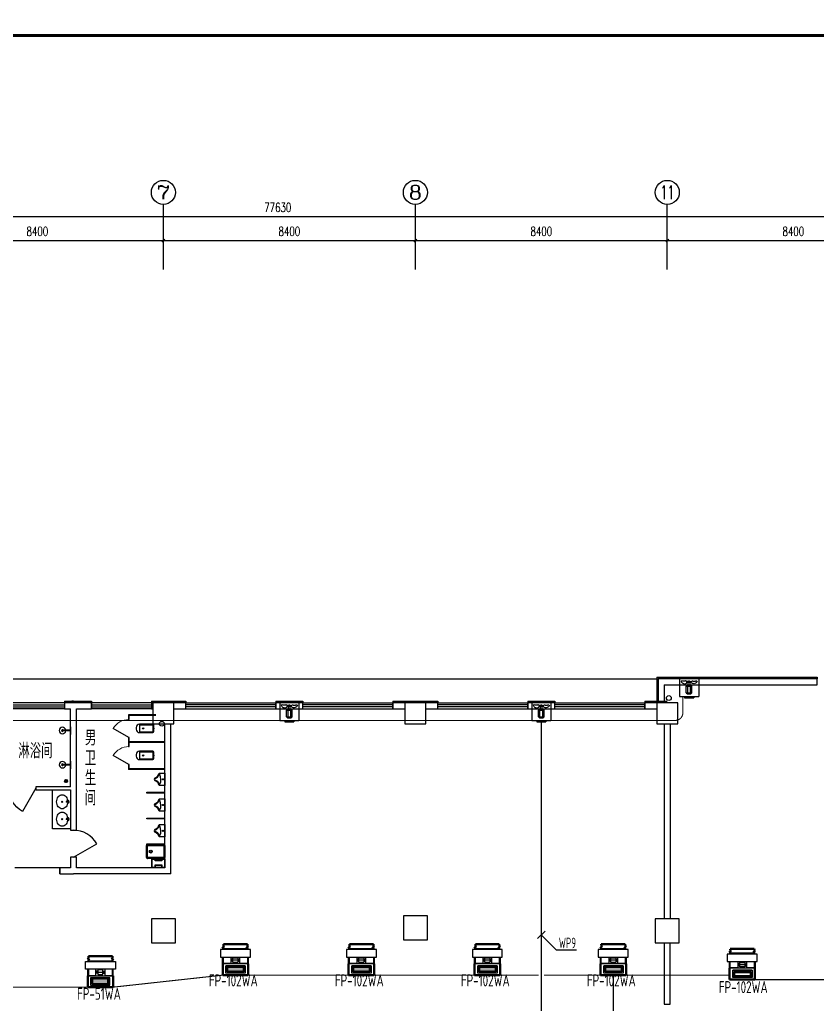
# Model space of a CAD drawing. Extents: x 2166032 to 5302137, y 581493 to 2416206.
# Drawn here: x 2359303 to 2385892, y 1119035 to 1151845 of the extents above; entities that cross this region are included whole.
import ezdxf
from ezdxf.enums import TextEntityAlignment as Align

# ---------------------------------------------------------------- set-up
doc = ezdxf.new("R2010")
doc.units = 0
doc.header["$LTSCALE"] = 1000
doc.header["$MEASUREMENT"] = 0
doc.linetypes.add('DASH', pattern=[0.35, 0.25, -0.1])
for name, color, linetype in [('ACS_FFG_FK', 7, 'Continuous'), ('AXIS', 3, 'Continuous'), ('AXIS_TEXT', 7, 'Continuous'), ('COLUMN', 2, 'Continuous'), ('DIM-照明', 3, 'Continuous'), ('LATRINE', 8, 'Continuous'), ('LVTRY', 8, 'Continuous'), ('PUB_TEXT', 7, 'Continuous'), ('PUB_TITLE', 137, 'Continuous'), ('STAIR', 8, 'Continuous'), ('SURFACE', 8, 'Continuous'), ('WALL', 8, 'Continuous'), ('WINDOW', 8, 'Continuous'), ('WIRE-照明', 1, 'Continuous'), ('厨卫', 8, 'Continuous'), ('地漏', 5, 'Continuous'), ('屋面', 151, 'Continuous'), ('消防', 7, 'Continuous'), ('风机盘管', 7, 'Continuous')]:
    doc.layers.add(name, color=color, linetype=linetype)
doc.layers.add('ACS_KT_SB', color=130, linetype='Continuous', lineweight=13)
doc.layers.add('ACS_SFG_F2', color=6, linetype='Continuous', lineweight=50)
doc.styles.add('_HZTXT', font='！tssdeng.shx', dxfattribs={"width": 0.8, "bigfont": '！tssdchn.shx'})
doc.styles.add('_TCH_AXIS', font='complex_.ttf')
doc.styles.add('_TEL_DIM', font='@tssdeng.shx', dxfattribs={"width": 0.8, "height": 3.5, "bigfont": '!tssdchn.shx'})
doc.styles.add('COMPLEX', font='complex_.ttf')
doc.styles.add('DIM_FONT', font='simplex_.ttf', dxfattribs={"width": 0.7})
doc.styles.add('HZ', font='！tssdeng.shx', dxfattribs={"bigfont": '！tssdchn.shx'})
doc.styles.add('TSSD_Dimension', font='Tssdeng.shx', dxfattribs={"width": 0.7, "bigfont": 'tssdchn.shx'})
doc.styles.add('zz-0', font='arial.ttf')
doc.dimstyles.new('DIMN', dxfattribs={"dimtxt": 300, "dimasz": 100, "dimexe": 250, "dimexo": 300, "dimgap": 150, "dimtad": 1, "dimdec": 0, "dimzin": 0, "dimdsep": 46, "dimtxsty": 'DIM_FONT', "dimblk": 'ARCHTICK', "dimcen": 0.09, "dimclrt": 7, "dimazin": 2, "dimtfac": 1, "dimtdec": 0, "dimtix": 1, "dimtmove": 2, "dimatfit": 3, "dimldrblk": 'ARCHTICK', "dimfxl": 1, "dimtolj": 1, "dimtzin": 0, "dimarcsym": 0})

# ---------------------------------------------------------------- blocks, each defined once
blk = doc.blocks.new('_LV8')
for p, q in [((-205, 0), (205, 0)), ((-205, -191), (-205, 0)), ((205, 0), (205, -191))]:
    blk.add_line(p, q)
blk.add_circle((0, -60), 20)
for centre, radius, start, end in [((-243, -391), 203, 19.2639, 79.2894), ((-152, -175), 10, 114.1084, 248.1394), ((5, -526), 395, 66.6675, 114.1084), ((-243, -401), 233, 19.2639, 68.1394), ((0, -306), 54, 199.2639, 269.7777), ((0, -316), 24, 199.2639, 269.4998), ((0, -306), 54, 270.2223, 340.7361), ((0, -316), 24, 270.5002, 340.7361), ((243, -401), 233, 110.4941, 160.7361), ((243, -391), 203, 100.7106, 160.7361), ((158, -173), 10, 290.4941, 66.6675)]:
    blk.add_arc(centre, radius, start, end)
blk = doc.blocks.new('A$C339C1991')
at = {"layer": 'LVTRY'}
blk.add_line((114, 371), (134, 371), dxfattribs=at)
for points in [[(0, 371), (256, 371)], [(114, 371), (114, 107)], [(134, 371), (134, 107)]]:
    blk.add_lwpolyline(points, dxfattribs=at)
for centre, radius, start, end in [((124, 108), 108, 95.306, 84.694), ((124, 108), 28.3, 110.6725, 69.3275), ((124, 110), 10.5, 197.2381, 342.7619)]:
    blk.add_arc(centre, radius, start, end, dxfattribs=at)
blk = doc.blocks.new('$lvtry$00000200')
for p, q in [((-140, -40, 0), (-140, -480, 0)), ((-110, -40, 0), (-110, -470, 0)), ((100, 0, 0), (-100, 0, 0)), ((100, -30, 0), (-100, -30, 0)), ((110, -470, 0), (110, -40, 0)), ((140, -480, 0), (140, -40, 0)), ((140, -470, 0), (-140, -470, 0)), ((-30, -590, 0), (30, -590, 0))]:
    blk.add_line(p, q)
blk.add_circle((0, -359, 0), 20)
for centre, radius, start, end in [((-100, -40, 0), 40, 90, 180), ((-100, -40, 0), 10, 90, 180), ((100, -40, 0), 40, 0, 90), ((100, -40, 0), 10, 0, 90), ((-30, -480, 0), 110, 180, 270), ((30, -480, 0), 110, 270, 0)]:
    blk.add_arc(centre, radius, start, end)
blk.add_point((0, 0))
blk = doc.blocks.new('$lvtry$00000194')
for p, q in [((-17, -27, 0), (-17, -17, 0)), ((17, -27, 0), (17, -17, 0))]:
    blk.add_line(p, q)
at = {"elevation": 0}
blk.add_lwpolyline([(14, -39, -0.067374), (92, -53, -0.088152), (166, -93, -0.105269), (218, -155, -0.121685), (235, -224, -0.121685), (218, -292, -0.105269), (166, -355, -0.088152), (92, -394, -0.078966), (0, -409, -0.078966), (-92, -394, -0.088152), (-166, -355, -0.105269), (-218, -292, -0.121685), (-235, -224, -0.121685), (-218, -155, -0.105269), (-166, -93, -0.088152), (-92, -53, -0.059935), (-23, -40, -0.059935)], format="xyb", dxfattribs=at)
for centre, radius in [((0, -221, 0), 20), ((0, -27, 0), 16.7), ((0, -221, 0), 15)]:
    blk.add_circle(centre, radius)
for centre, radius, start, end in [((-40, -17, 0), 10.1, 106.6096, 258.1648), ((-64, 250, 0), 259, 274.7069, 282.3732), ((-75, -197, 0), 173, 71.36, 79.1873), ((-29, -63, 0), 6.77, 155.344, 308.3224), ((-171, 35, 0), 166, 324.8411, 338.1337), ((-171, 35, 0), 170, 324.8411, 331.3523), ((-29, -63, 0), 3.37, 155.344, 308.3224), ((100, -178, 0), 170, 132.3141, 138.8253), ((100, -178, 0), 166, 125.5327, 138.8253), ((-12, -42, 0), 10.6, 201.8924, 261.774), ((0, -17, 0), 16.7, 0, 180), ((-381, -99, 0), 372, 2.3982, 6.7627), ((0, -80, 0), 9.9, 201.7837, 338.2163), ((64, 250, 0), 259, 257.6268, 265.2931), ((381, -99, 0), 372, 170.1008, 177.6018), ((75, -197, 0), 173, 100.8127, 110.4191), ((40, -17, 0), 10.1, 281.8352, 73.3904)]:
    blk.add_arc(centre, radius, start, end)
blk.add_point((0, -17, 0))
blk = doc.blocks.new('$TCHSYS$APDOOR2D')
blk.add_line((0.5, 0), (0, 0.866))
at = {"lineweight": 13}
blk.add_arc((0.5, 0), 1, 120, 180, dxfattribs=at)
blk = doc.blocks.new('A$C6BB928D5')
at = {"layer": '地漏'}
h = blk.add_hatch(dxfattribs=at)
h.set_pattern_fill('ANSI31', color=5, scale=10, style=0)
h.set_pattern_definition([(45, (-2253094.437, -153718.293), (-11.22532015, 11.22532015), [])])
h.paths.add_polyline_path([(0, 50, 1), (100, 50, 1)])
at = {"layer": '地漏', "color": 5}
blk.add_circle((50, 50), 50, dxfattribs=at)
blk = doc.blocks.new('$plan$00001091')
for p, q in [((-275, -410), (-275, -50)), ((-255, -30), (255, -30)), ((275, -50), (275, -410)), ((255, -430), (-255, -430))]:
    blk.add_line(p, q)
for points in [[(-275, 0, 0.414214), (-305, -30, 0.414214)], [(305, -30, 0.414214), (275, 0, 0.414214)], [(-305, -430, 0.414214), (-275, -460, 0.414214)], [(275, -460, 0.414214), (305, -430, 0.414214)]]:
    blk.add_lwpolyline(points, format="xyb")
for points in [[(-275, 0), (275, 0)], [(-305, -430), (-305, -30)], [(305, -30), (305, -430)], [(275, -460), (-275, -460)]]:
    blk.add_lwpolyline(points)
for radius in [50, 32.5]:
    blk.add_circle((165, -230), radius)
for centre, start, end in [((-255, -50), 90, 180), ((255, -50), 0, 90), ((-255, -410), 180, 270), ((255, -410), 270, 360)]:
    blk.add_arc(centre, 20, start, end)
at = {"style": 'zz-0'}
for tag in ['YSIZE', 'XSIZE']:
    blk.add_attdef(tag, (0, 0), '', height=0.5, dxfattribs=at)
blk = doc.blocks.new('cffd')
at = {"layer": '厨卫'}
for p, q in [((288, -44), (300, -44)), ((288, -256), (300, -256))]:
    blk.add_line(p, q, dxfattribs=at)
for points in [[(0, -365), (0, 65), (300, 65), (300, -365)], [(12, -353), (12, 53), (288, 53), (288, -353)]]:
    blk.add_lwpolyline(points, close=True, dxfattribs=at)
for points in [[(12, -272), (82, -272), (82, -29), (12, -29)], [(12, -262), (72, -262), (72, -39), (12, -39)], [(288, -261), (228, -261), (228, -39), (288, -39)], [(288, -251), (238, -251), (238, -49), (288, -49)]]:
    blk.add_lwpolyline(points, dxfattribs=at)
blk.add_lwpolyline([(290, -150, 0, 50, 0), (323, -150, 100, 100, 0)], format="xyseb", dxfattribs=at)
blk = doc.blocks.new('$SB61_1')
for p, q in [((-344, 91), (-380, 54)), ((-380, 54), (-380, -52)), ((-344, 91), (-134, 91)), ((-344, 91), (-344, -89)), ((-344, 43), (-134, 43)), ((-93, 50), (-134, 91)), ((-134, 91), (-134, -89)), ((-93, 50), (-93, -47)), ((-93, 32), (-10, 32)), ((-10, 66), (-10, -64)), ((-10, 66), (10, 66)), ((10, 16), (10, 66)), ((-344, -89), (-380, -52)), ((-344, -45), (-134, -45)), ((-344, -89), (-134, -89)), ((-93, -47), (-134, -89)), ((-93, -27), (-10, -27)), ((-10, -64), (10, -64)), ((10, -16), (10, -64))]:
    blk.add_line(p, q)
for points in [[(27, 198, 0.411372), (11, 254, 0.494273), (-35, 83, 0.741953), (33, 105, 0.098181), (27, 124, -0.171786), (27, 198)], [(31, -198, -0.313475), (12, -256, -0.472676), (-35, -80, -0.748081), (34, -102, -0.098181), (28, -121, 0.171786), (28, -196)]]:
    blk.add_lwpolyline(points, format="xyb")
blk.add_lwpolyline([(10, 16), (34, 16), (34, -16), (10, -16)], close=True)
for tag, p, height, style, width, flags in [('UNIT', (0, 0), 0.001, 'HZ', 0.7, 1), ('WHAT', (0, 0), 0.001, 'HZ', 0.7, 1), ('SPEC', (0, 0), 0.001, 'HZ', 0.7, 1), ('YSIZE', (34, -16), 0.15, 'DIM_FONT', 0.8, 9), ('XSIZE', (34, -16), 0.15, 'DIM_FONT', 0.8, 9)]:
    blk.add_attdef(tag, p, '', height=height, dxfattribs=dict(style=style, width=width, flags=flags))
blk = doc.blocks.new('A$C54D307B5')
at = {"layer": '消防'}
for p, q in [((165, 345), (475, 345)), ((165, 300), (165, 345)), ((475, 300), (475, 345)), ((0, -300), (0, 300)), ((0, 300), (640, 300)), ((640, -300), (640, 300)), ((0, -340), (0, -300)), ((0, -300), (640, -300)), ((640, -340), (640, -300)), ((0, -340), (640, -340))]:
    blk.add_line(p, q, dxfattribs=at)
at = {"layer": '风机盘管', "xscale": -1.057367996545509, "yscale": 1.057367996545509, "zscale": 1.0573679886336, "rotation": 90}
blk.add_blockref('$SB61_1', (321, -183), dxfattribs=at)
blk = doc.blocks.new('H-DTDFFS-20')
for p, q in [((-0.5, 0.5), (0.5, 0.5)), ((-0.5, -0.5), (-0.5, 0.5)), ((0.5, 0.5), (-0.5, 0.5)), ((-0.44, -0.34), (-0.44, 0.34)), ((-0.44, 0.34), (0.44, 0.34)), ((-0.4, 0.3), (0.4, 0.3)), ((-0.4, -0.3), (-0.4, 0.3)), ((0.4, 0.3), (0.4, -0.3)), ((0.44, 0.34), (0.44, -0.34)), ((0.5, 0.5), (0.5, -0.5)), ((0.5, -0.5), (-0.5, -0.5)), ((0.44, -0.34), (-0.44, -0.34)), ((0.4, -0.3), (-0.4, -0.3))]:
    blk.add_line(p, q)
at = {"const_width": 0.01}
for points in [[(-0.4, 0.162), (0.4, 0.162)], [(-0.4, 0), (0.4, 0)], [(-0.4, -0.162), (0.4, -0.162)]]:
    blk.add_lwpolyline(points, dxfattribs=at)
blk = doc.blocks.new('_ArchTick')
at = {"color": 0, "linetype": 'ByBlock', "const_width": 0.4}
blk.add_lwpolyline([(-0.5, -0.5), (0.5, 0.5)], dxfattribs=at)
blk = doc.blocks.new('*D2289')
at = {"layer": 'AXIS', "color": 0, "lineweight": -2}
for p, q in [((2355692, 1143521), (2355692, 1144736)), ((2364092, 1143521), (2364092, 1144736)), ((2355692, 1144486), (2364092, 1144486))]:
    blk.add_line(p, q, dxfattribs=at)
at = {"layer": 'Defpoints', "color": 0}
for p in [(2364092, 1144486), (2355692, 1143221), (2364092, 1143221)]:
    blk.add_point(p, dxfattribs=at)
at = {"layer": 'AXIS', "color": 0, "lineweight": -2, "xscale": 100, "yscale": 100, "zscale": 100, "rotation": 180}
blk.add_blockref('_ArchTick', (2355692, 1144486), dxfattribs=at)
at = {"layer": 'AXIS', "color": 0, "lineweight": -2, "xscale": 100, "yscale": 100, "zscale": 100}
blk.add_blockref('_ArchTick', (2364092, 1144486), dxfattribs=at)
at = {"layer": 'AXIS', "color": 7, "insert": (2359892, 1144790), "char_height": 300, "attachment_point": 5, "style": 'DIM_FONT'}
blk.add_mtext('\\A1;8400', dxfattribs=at)
blk = doc.blocks.new('*D2290')
at = {"layer": 'AXIS', "color": 0, "lineweight": -2}
for p, q in [((2364092, 1143521), (2364092, 1144736)), ((2372492, 1143521), (2372492, 1144736)), ((2364092, 1144486), (2372492, 1144486))]:
    blk.add_line(p, q, dxfattribs=at)
at = {"layer": 'Defpoints', "color": 0}
for p in [(2372492, 1144486), (2364092, 1143221), (2372492, 1143221)]:
    blk.add_point(p, dxfattribs=at)
at = {"layer": 'AXIS', "color": 0, "lineweight": -2, "xscale": 100, "yscale": 100, "zscale": 100, "rotation": 180}
blk.add_blockref('_ArchTick', (2364092, 1144486), dxfattribs=at)
at = {"layer": 'AXIS', "color": 0, "lineweight": -2, "xscale": 100, "yscale": 100, "zscale": 100}
blk.add_blockref('_ArchTick', (2372492, 1144486), dxfattribs=at)
at = {"layer": 'AXIS', "color": 7, "insert": (2368292, 1144790), "char_height": 300, "attachment_point": 5, "style": 'DIM_FONT'}
blk.add_mtext('\\A1;8400', dxfattribs=at)
blk = doc.blocks.new('*D2291')
at = {"layer": 'AXIS', "color": 0, "lineweight": -2}
for p, q in [((2372492, 1143521), (2372492, 1144736)), ((2380892, 1143521), (2380892, 1144736)), ((2372492, 1144486), (2380892, 1144486))]:
    blk.add_line(p, q, dxfattribs=at)
at = {"layer": 'Defpoints', "color": 0}
for p in [(2380892, 1144486), (2372492, 1143221), (2380892, 1143221)]:
    blk.add_point(p, dxfattribs=at)
at = {"layer": 'AXIS', "color": 0, "lineweight": -2, "xscale": 100, "yscale": 100, "zscale": 100, "rotation": 180}
blk.add_blockref('_ArchTick', (2372492, 1144486), dxfattribs=at)
at = {"layer": 'AXIS', "color": 0, "lineweight": -2, "xscale": 100, "yscale": 100, "zscale": 100}
blk.add_blockref('_ArchTick', (2380892, 1144486), dxfattribs=at)
at = {"layer": 'AXIS', "color": 7, "insert": (2376692, 1144790), "char_height": 300, "attachment_point": 5, "style": 'DIM_FONT'}
blk.add_mtext('\\A1;8400', dxfattribs=at)
blk = doc.blocks.new('*D2292')
at = {"layer": 'AXIS', "color": 0, "lineweight": -2}
for p, q in [((2380892, 1143521), (2380892, 1144736)), ((2389292, 1143521), (2389292, 1144736)), ((2380892, 1144486), (2389292, 1144486))]:
    blk.add_line(p, q, dxfattribs=at)
at = {"layer": 'Defpoints', "color": 0}
for p in [(2389292, 1144486), (2380892, 1143221), (2389292, 1143221)]:
    blk.add_point(p, dxfattribs=at)
at = {"layer": 'AXIS', "color": 0, "lineweight": -2, "xscale": 100, "yscale": 100, "zscale": 100, "rotation": 180}
blk.add_blockref('_ArchTick', (2380892, 1144486), dxfattribs=at)
at = {"layer": 'AXIS', "color": 0, "lineweight": -2, "xscale": 100, "yscale": 100, "zscale": 100}
blk.add_blockref('_ArchTick', (2389292, 1144486), dxfattribs=at)
at = {"layer": 'AXIS', "color": 7, "insert": (2385092, 1144790), "char_height": 300, "attachment_point": 5, "style": 'DIM_FONT'}
blk.add_mtext('\\A1;8400', dxfattribs=at)
blk = doc.blocks.new('*D2297')
at = {"layer": 'AXIS', "color": 0, "lineweight": -2}
for p, q in [((2329092, 1143821), (2329092, 1145536)), ((2406722, 1143821), (2406722, 1145536)), ((2329092, 1145286), (2406722, 1145286))]:
    blk.add_line(p, q, dxfattribs=at)
at = {"layer": 'Defpoints', "color": 0}
for p in [(2406722, 1145286), (2329092, 1143521), (2406722, 1143521)]:
    blk.add_point(p, dxfattribs=at)
at = {"layer": 'AXIS', "color": 0, "lineweight": -2, "xscale": 100, "yscale": 100, "zscale": 100, "rotation": 180}
blk.add_blockref('_ArchTick', (2329092, 1145286), dxfattribs=at)
at = {"layer": 'AXIS', "color": 0, "lineweight": -2, "xscale": 100, "yscale": 100, "zscale": 100}
blk.add_blockref('_ArchTick', (2406722, 1145286), dxfattribs=at)
at = {"layer": 'AXIS', "color": 7, "insert": (2367907, 1145587), "char_height": 300, "attachment_point": 5, "style": 'DIM_FONT'}
blk.add_mtext('\\A1;77630', dxfattribs=at)
blk = doc.blocks.new('$TCHSYS$WIN2D')
for p, q in [((-0.5, 0.5), (0.5, 0.5)), ((-0.5, 0.5), (-0.5, -0.5)), ((0.5, 0.5), (0.5, -0.5)), ((0.5, 0.167), (-0.5, 0.167)), ((0.5, -0.167), (-0.5, -0.167)), ((-0.5, -0.5), (0.5, -0.5))]:
    blk.add_line(p, q)
blk = doc.blocks.new('_AXISO')
blk.add_circle((0, 0), 0.5)
at = {"layer": 'AXIS_TEXT', "style": 'COMPLEX', "width": 1.171875}
blk.add_attdef('A', text='', height=0.56, dxfattribs=at).set_placement((-0.25, -0.28), (0.25, -0.28), align=Align.FIT)
blk = doc.blocks.new('$DorLib2D$00000214')
at = {"color": 0}
blk.add_line((0.5, 0), (0, 0.866), dxfattribs=at)
blk.add_arc((0.5, 0), 1, 120, 180, dxfattribs=at)

msp = doc.modelspace()

# ---------------------------------------------------------------- linework, layer by layer
at = {"color": 0}
for p, q in [((2366991.8, 1120860.1), (2365991.8, 1120860.1)), ((2365991.8, 1120860.1), (2365991.8, 1120610.1)), ((2366921.8, 1120885.1), (2366061.8, 1120885.1)), ((2366091.8, 1120860.1), (2366091.8, 1120885.1)), ((2366891.8, 1120860.1), (2366891.8, 1120885.1)), ((2366991.8, 1120610.1), (2366991.8, 1120860.1)), ((2371191.8, 1120860.1), (2370191.8, 1120860.1)), ((2370191.8, 1120860.1), (2370191.8, 1120610.1)), ((2371121.8, 1120885.1), (2370261.8, 1120885.1)), ((2370291.8, 1120860.1), (2370291.8, 1120885.1)), ((2371091.8, 1120860.1), (2371091.8, 1120885.1)), ((2371191.8, 1120610.1), (2371191.8, 1120860.1)), ((2375391.8, 1120860.1), (2374391.8, 1120860.1)), ((2374391.8, 1120860.1), (2374391.8, 1120610.1)), ((2375321.8, 1120885.1), (2374461.8, 1120885.1)), ((2374491.8, 1120860.1), (2374491.8, 1120885.1)), ((2375291.8, 1120860.1), (2375291.8, 1120885.1)), ((2375391.8, 1120610.1), (2375391.8, 1120860.1)), ((2379591.8, 1120860.1), (2378591.8, 1120860.1)), ((2378591.8, 1120860.1), (2378591.8, 1120610.1)), ((2379521.8, 1120885.1), (2378661.8, 1120885.1)), ((2378691.8, 1120860.1), (2378691.8, 1120885.1)), ((2379491.8, 1120860.1), (2379491.8, 1120885.1)), ((2379591.8, 1120610.1), (2379591.8, 1120860.1)), ((2361491.8, 1120459.9), (2362491.8, 1120459.9)), ((2361491.8, 1120209.9), (2361491.8, 1120459.9)), ((2361561.8, 1120484.9), (2362421.8, 1120484.9)), ((2361591.8, 1120459.9), (2361591.8, 1120484.9)), ((2362391.8, 1120459.9), (2362391.8, 1120484.9)), ((2362491.8, 1120459.9), (2362491.8, 1120209.9)), ((2365991.8, 1120610.1), (2366991.8, 1120610.1)), ((2366066.8, 1120385.1), (2366066.8, 1120610.1)), ((2366091.8, 1120397.6), (2366091.8, 1120610.1)), ((2366341.8, 1120610.1), (2366341.8, 1120397.6)), ((2366411.8, 1120535.1), (2366341.8, 1120535.1)), ((2366641.8, 1120503.8), (2366341.8, 1120503.8)), ((2366411.8, 1120472.6), (2366341.8, 1120472.6)), ((2366411.8, 1120428.8), (2366411.8, 1120578.8)), ((2366411.8, 1120578.8), (2366571.8, 1120578.8)), ((2366571.8, 1120578.8), (2366571.8, 1120428.8)), ((2366571.8, 1120535.1), (2366641.8, 1120535.1)), ((2366571.8, 1120472.6), (2366641.8, 1120472.6)), ((2366641.8, 1120397.6), (2366641.8, 1120610.1)), ((2366891.8, 1120610.1), (2366891.8, 1120397.6)), ((2366916.8, 1120610.1), (2366916.8, 1120385.1)), ((2370191.8, 1120610.1), (2371191.8, 1120610.1)), ((2370266.8, 1120385.1), (2370266.8, 1120610.1)), ((2370291.8, 1120397.6), (2370291.8, 1120610.1)), ((2370541.8, 1120610.1), (2370541.8, 1120397.6)), ((2370611.8, 1120535.1), (2370541.8, 1120535.1)), ((2370841.8, 1120503.8), (2370541.8, 1120503.8)), ((2370611.8, 1120472.6), (2370541.8, 1120472.6)), ((2370611.8, 1120428.8), (2370611.8, 1120578.8)), ((2370611.8, 1120578.8), (2370771.8, 1120578.8)), ((2370771.8, 1120578.8), (2370771.8, 1120428.8)), ((2370771.8, 1120535.1), (2370841.8, 1120535.1)), ((2370771.8, 1120472.6), (2370841.8, 1120472.6)), ((2370841.8, 1120397.6), (2370841.8, 1120610.1)), ((2371091.8, 1120610.1), (2371091.8, 1120397.6)), ((2371116.8, 1120610.1), (2371116.8, 1120385.1)), ((2374391.8, 1120610.1), (2375391.8, 1120610.1)), ((2374466.8, 1120385.1), (2374466.8, 1120610.1)), ((2374491.8, 1120397.6), (2374491.8, 1120610.1)), ((2374741.8, 1120610.1), (2374741.8, 1120397.6)), ((2374811.8, 1120535.1), (2374741.8, 1120535.1)), ((2375041.8, 1120503.8), (2374741.8, 1120503.8)), ((2374811.8, 1120472.6), (2374741.8, 1120472.6)), ((2374811.8, 1120428.8), (2374811.8, 1120578.8)), ((2374811.8, 1120578.8), (2374971.8, 1120578.8)), ((2374971.8, 1120578.8), (2374971.8, 1120428.8)), ((2374971.8, 1120535.1), (2375041.8, 1120535.1)), ((2374971.8, 1120472.6), (2375041.8, 1120472.6)), ((2375041.8, 1120397.6), (2375041.8, 1120610.1)), ((2375291.8, 1120610.1), (2375291.8, 1120397.6)), ((2375316.8, 1120610.1), (2375316.8, 1120385.1)), ((2378591.8, 1120610.1), (2379591.8, 1120610.1)), ((2378666.8, 1120385.1), (2378666.8, 1120610.1)), ((2378691.8, 1120397.6), (2378691.8, 1120610.1)), ((2378941.8, 1120610.1), (2378941.8, 1120397.6)), ((2379011.8, 1120535.1), (2378941.8, 1120535.1)), ((2379241.8, 1120503.8), (2378941.8, 1120503.8)), ((2379011.8, 1120472.6), (2378941.8, 1120472.6)), ((2379011.8, 1120428.8), (2379011.8, 1120578.8)), ((2379011.8, 1120578.8), (2379171.8, 1120578.8)), ((2379171.8, 1120578.8), (2379171.8, 1120428.8)), ((2379171.8, 1120535.1), (2379241.8, 1120535.1)), ((2379171.8, 1120472.6), (2379241.8, 1120472.6)), ((2379241.8, 1120397.6), (2379241.8, 1120610.1)), ((2379491.8, 1120610.1), (2379491.8, 1120397.6)), ((2379516.8, 1120610.1), (2379516.8, 1120385.1)), ((2383891.8, 1120709.9), (2382891.8, 1120709.9)), ((2382891.8, 1120709.9), (2382891.8, 1120459.9)), ((2382891.8, 1120459.9), (2383891.8, 1120459.9)), ((2383821.8, 1120734.9), (2382961.8, 1120734.9)), ((2382966.8, 1120234.9), (2382966.8, 1120459.9)), ((2382991.8, 1120709.9), (2382991.8, 1120734.9)), ((2382991.8, 1120247.4), (2382991.8, 1120459.9)), ((2383241.8, 1120459.9), (2383241.8, 1120247.4)), ((2383541.8, 1120247.4), (2383541.8, 1120459.9)), ((2383791.8, 1120709.9), (2383791.8, 1120734.9)), ((2383791.8, 1120459.9), (2383791.8, 1120247.4)), ((2383816.8, 1120459.9), (2383816.8, 1120234.9)), ((2383891.8, 1120459.9), (2383891.8, 1120709.9)), ((2362491.8, 1120209.9), (2361491.8, 1120209.9)), ((2361566.8, 1120209.9), (2361566.8, 1119984.9)), ((2361591.8, 1120209.9), (2361591.8, 1119997.4)), ((2361841.8, 1119997.4), (2361841.8, 1120209.9)), ((2361911.8, 1120134.9), (2361841.8, 1120134.9)), ((2361911.8, 1120178.6), (2361911.8, 1120028.6)), ((2362071.8, 1120178.6), (2361911.8, 1120178.6)), ((2362071.8, 1120028.6), (2362071.8, 1120178.6)), ((2362071.8, 1120134.9), (2362141.8, 1120134.9)), ((2362141.8, 1120209.9), (2362141.8, 1119997.4)), ((2362391.8, 1119997.4), (2362391.8, 1120209.9)), ((2362416.8, 1119984.9), (2362416.8, 1120209.9)), ((2366916.8, 1120385.1), (2366066.8, 1120385.1)), ((2366341.8, 1120397.6), (2366091.8, 1120397.6)), ((2366571.8, 1120428.8), (2366411.8, 1120428.8)), ((2366891.8, 1120397.6), (2366641.8, 1120397.6)), ((2371116.8, 1120385.1), (2370266.8, 1120385.1)), ((2370541.8, 1120397.6), (2370291.8, 1120397.6)), ((2370771.8, 1120428.8), (2370611.8, 1120428.8)), ((2371091.8, 1120397.6), (2370841.8, 1120397.6)), ((2375316.8, 1120385.1), (2374466.8, 1120385.1)), ((2374741.8, 1120397.6), (2374491.8, 1120397.6)), ((2374971.8, 1120428.8), (2374811.8, 1120428.8)), ((2375291.8, 1120397.6), (2375041.8, 1120397.6)), ((2379516.8, 1120385.1), (2378666.8, 1120385.1)), ((2378941.8, 1120397.6), (2378691.8, 1120397.6)), ((2379171.8, 1120428.8), (2379011.8, 1120428.8)), ((2379491.8, 1120397.6), (2379241.8, 1120397.6)), ((2383816.8, 1120234.9), (2382966.8, 1120234.9)), ((2383241.8, 1120247.4), (2382991.8, 1120247.4)), ((2383311.8, 1120384.9), (2383241.8, 1120384.9)), ((2383541.8, 1120353.6), (2383241.8, 1120353.6)), ((2383311.8, 1120322.4), (2383241.8, 1120322.4)), ((2383311.8, 1120278.6), (2383311.8, 1120428.6)), ((2383311.8, 1120428.6), (2383471.8, 1120428.6)), ((2383471.8, 1120278.6), (2383311.8, 1120278.6)), ((2383471.8, 1120428.6), (2383471.8, 1120278.6)), ((2383471.8, 1120384.9), (2383541.8, 1120384.9)), ((2383471.8, 1120322.4), (2383541.8, 1120322.4)), ((2383791.8, 1120247.4), (2383541.8, 1120247.4)), ((2361566.8, 1119984.9), (2362416.8, 1119984.9)), ((2361591.8, 1119997.4), (2361841.8, 1119997.4)), ((2361841.8, 1120103.6), (2362141.8, 1120103.6)), ((2361911.8, 1120072.4), (2361841.8, 1120072.4)), ((2361911.8, 1120028.6), (2362071.8, 1120028.6)), ((2362071.8, 1120072.4), (2362141.8, 1120072.4)), ((2362141.8, 1119997.4), (2362391.8, 1119997.4))]:
    msp.add_line(p, q, dxfattribs=at)
msp.add_circle((2604640.5, 1020101.3), 438608.5)
at = {"layer": 'ACS_SFG_F2'}
for p, q in [((2366057.2, 1120906.3), (2366115.2, 1120983.4)), ((2366091.8, 1120930.9), (2366057.2, 1120906.3)), ((2366891.8, 1121035.1), (2366091.8, 1121035.1)), ((2366092.3, 1120972.9), (2366091.8, 1121035.1)), ((2366091.8, 1120885.1), (2366091.8, 1120930.9)), ((2366115.2, 1120983.4), (2366092.3, 1120972.9)), ((2366857.2, 1120906.3), (2366915.2, 1120983.4)), ((2366891.8, 1120930.9), (2366857.2, 1120906.3)), ((2366892.3, 1120972.9), (2366891.8, 1121035.1)), ((2366891.8, 1120885.1), (2366891.8, 1120930.9)), ((2366915.2, 1120983.4), (2366892.3, 1120972.9)), ((2370257.2, 1120906.3), (2370315.2, 1120983.4)), ((2370291.8, 1120930.9), (2370257.2, 1120906.3)), ((2371091.8, 1121035.1), (2370291.8, 1121035.1)), ((2370292.3, 1120972.9), (2370291.8, 1121035.1)), ((2370291.8, 1120885.1), (2370291.8, 1120930.9)), ((2370315.2, 1120983.4), (2370292.3, 1120972.9)), ((2371057.2, 1120906.3), (2371115.2, 1120983.4)), ((2371091.8, 1120930.9), (2371057.2, 1120906.3)), ((2371092.3, 1120972.9), (2371091.8, 1121035.1)), ((2371091.8, 1120885.1), (2371091.8, 1120930.9)), ((2371115.2, 1120983.4), (2371092.3, 1120972.9)), ((2374457.2, 1120906.3), (2374515.2, 1120983.4)), ((2374491.8, 1120930.9), (2374457.2, 1120906.3)), ((2375291.8, 1121035.1), (2374491.8, 1121035.1)), ((2374492.3, 1120972.9), (2374491.8, 1121035.1)), ((2374491.8, 1120885.1), (2374491.8, 1120930.9)), ((2374515.2, 1120983.4), (2374492.3, 1120972.9)), ((2375257.2, 1120906.3), (2375315.2, 1120983.4)), ((2375291.8, 1120930.9), (2375257.2, 1120906.3)), ((2375292.3, 1120972.9), (2375291.8, 1121035.1)), ((2375291.8, 1120885.1), (2375291.8, 1120930.9)), ((2375315.2, 1120983.4), (2375292.3, 1120972.9)), ((2378657.2, 1120906.3), (2378715.2, 1120983.4)), ((2378691.8, 1120930.9), (2378657.2, 1120906.3)), ((2379491.8, 1121035.1), (2378691.8, 1121035.1)), ((2378692.3, 1120972.9), (2378691.8, 1121035.1)), ((2378691.8, 1120885.1), (2378691.8, 1120930.9)), ((2378715.2, 1120983.4), (2378692.3, 1120972.9)), ((2379457.2, 1120906.3), (2379515.2, 1120983.4)), ((2379491.8, 1120930.9), (2379457.2, 1120906.3)), ((2379492.3, 1120972.9), (2379491.8, 1121035.1)), ((2379491.8, 1120885.1), (2379491.8, 1120930.9)), ((2379515.2, 1120983.4), (2379492.3, 1120972.9)), ((2382957.2, 1120756.1), (2383015.2, 1120833.2)), ((2382991.8, 1120780.7), (2382957.2, 1120756.1)), ((2383791.8, 1120884.9), (2382991.8, 1120884.9)), ((2382992.3, 1120822.7), (2382991.8, 1120884.9)), ((2382991.8, 1120734.9), (2382991.8, 1120780.7)), ((2383015.2, 1120833.2), (2382992.3, 1120822.7)), ((2383757.2, 1120756.1), (2383815.2, 1120833.2)), ((2383791.8, 1120780.7), (2383757.2, 1120756.1)), ((2383792.3, 1120822.7), (2383791.8, 1120884.9)), ((2383791.8, 1120734.9), (2383791.8, 1120780.7)), ((2383815.2, 1120833.2), (2383792.3, 1120822.7)), ((2361626.3, 1120506.1), (2361568.4, 1120583.2)), ((2361568.4, 1120583.2), (2361591.2, 1120572.7)), ((2361591.2, 1120572.7), (2361591.8, 1120634.9)), ((2362391.8, 1120634.9), (2361591.8, 1120634.9)), ((2361591.8, 1120484.9), (2361591.8, 1120530.7)), ((2361591.8, 1120530.7), (2361626.3, 1120506.1)), ((2362426.3, 1120506.1), (2362368.4, 1120583.2)), ((2362368.4, 1120583.2), (2362391.2, 1120572.7)), ((2362391.2, 1120572.7), (2362391.8, 1120634.9)), ((2362391.8, 1120484.9), (2362391.8, 1120530.7)), ((2362391.8, 1120530.7), (2362426.3, 1120506.1)), ((2366069.2, 1120006.8), (2366069.2, 1120385.1)), ((2366914.3, 1120006.8), (2366914.3, 1120385.1)), ((2370269.2, 1120006.8), (2370269.2, 1120385.1)), ((2371114.3, 1120006.8), (2371114.3, 1120385.1)), ((2374469.2, 1120006.8), (2374469.2, 1120385.1)), ((2375314.3, 1120006.8), (2375314.3, 1120385.1)), ((2378669.2, 1120006.8), (2378669.2, 1120385.1)), ((2379514.3, 1120006.8), (2379514.3, 1120385.1)), ((2382969.2, 1119856.6), (2382969.2, 1120234.9)), ((2383814.3, 1119856.6), (2383814.3, 1120234.9)), ((2361571.7, 1119606.5), (2361571.7, 1119984.9)), ((2362416.8, 1119606.5), (2362416.8, 1119984.9)), ((2366914.3, 1120006.8), (2366069.2, 1120006.8)), ((2371114.3, 1120006.8), (2370269.2, 1120006.8)), ((2375314.3, 1120006.8), (2374469.2, 1120006.8)), ((2379514.3, 1120006.8), (2378669.2, 1120006.8)), ((2383814.3, 1119856.6), (2382969.2, 1119856.6)), ((2361571.7, 1119606.5), (2362416.8, 1119606.6))]:
    msp.add_line(p, q, dxfattribs=at)
at = {"layer": 'AXIS'}
for p, q in [((2364091.8, 1143770), (2364091.8, 1145691.4)), ((2372491.8, 1143770), (2372491.8, 1145691.4)), ((2380891.8, 1143770), (2380891.8, 1145691.4))]:
    msp.add_line(p, q, dxfattribs=at)
at = {"layer": 'COLUMN'}
for p, q in [((2363740.2, 1129085.1), (2363740.2, 1128385.1)), ((2364440.2, 1129085.1), (2363740.2, 1129085.1)), ((2364440.2, 1128385.1), (2364440.2, 1129085.1)), ((2372140.2, 1129085.1), (2372140.2, 1128385.1)), ((2372840.2, 1129085.1), (2372140.2, 1129085.1)), ((2372840.2, 1128385.1), (2372840.2, 1129085.1)), ((2380540.2, 1129085.1), (2380540.2, 1128385.1)), ((2381240.2, 1129085.1), (2380540.2, 1129085.1)), ((2381240.2, 1128385.1), (2381240.2, 1129085.1)), ((2363740.2, 1128385.1), (2364440.2, 1128385.1)), ((2372140.2, 1128385.1), (2372840.2, 1128385.1)), ((2380540.2, 1128385.1), (2381240.2, 1128385.1)), ((2364491.8, 1121885.1), (2363691.8, 1121885.1)), ((2363691.8, 1121885.1), (2363691.8, 1121085.1)), ((2364491.8, 1121085.1), (2364491.8, 1121885.1)), ((2372891.8, 1121985.1), (2372091.8, 1121985.1)), ((2372091.8, 1121985.1), (2372091.8, 1121185.1)), ((2372891.8, 1121185.1), (2372891.8, 1121985.1)), ((2381291.8, 1121885.1), (2380491.8, 1121885.1)), ((2380491.8, 1121885.1), (2380491.8, 1121086.4)), ((2381291.8, 1121086.4), (2381291.8, 1121885.1)), ((2372091.8, 1121185.1), (2372891.8, 1121185.1)), ((2363691.8, 1121085.1), (2364491.8, 1121085.1)), ((2380491.8, 1121086.4), (2381291.8, 1121086.4))]:
    msp.add_line(p, q, dxfattribs=at)
at = {"layer": 'DIM-照明'}
msp.add_line((2376568, 1121226.4), (2376815.5, 1121473.9), dxfattribs=at)
for points in [[(2376691.8, 1121350.1), (2377187.2, 1120854.7)], [(2377187.2, 1120854.7), (2377861.9, 1120854.7)]]:
    msp.add_lwpolyline(points, dxfattribs=at)
at = {"layer": 'LATRINE'}
for p, q in [((2363841.5, 1128685.1), (2362929.3, 1128685.1)), ((2362929.3, 1128685.1), (2362929.3, 1128522.6)), ((2363841.5, 1128660.1), (2362954.3, 1128660.1)), ((2362954.3, 1128522.6), (2362954.3, 1128660.1)), ((2362929.3, 1128522.6), (2362954.3, 1128522.6)), ((2362954.3, 1127922.6), (2362929.3, 1127922.6)), ((2362929.3, 1127922.6), (2362929.3, 1127772.6)), ((2362929.3, 1127772.6), (2362929.3, 1127622.6)), ((2362954.3, 1127785.1), (2362954.3, 1127922.6)), ((2364141.8, 1127785.1), (2362954.3, 1127785.1)), ((2364141.8, 1127760.1), (2362954.3, 1127760.1)), ((2362954.3, 1127622.6), (2362954.3, 1127760.1)), ((2364141.8, 1127760.1), (2364141.8, 1127785.1)), ((2362929.3, 1127622.6), (2362954.3, 1127622.6)), ((2362954.3, 1127022.6), (2362929.3, 1127022.6)), ((2362929.3, 1127022.6), (2362929.3, 1126860.1)), ((2362954.3, 1126885.1), (2362954.3, 1127022.6)), ((2364141.8, 1126860.1), (2362929.3, 1126860.1)), ((2364141.8, 1126885.1), (2362954.3, 1126885.1)), ((2364141.8, 1126860.1), (2364141.8, 1126885.1))]:
    msp.add_line(p, q, dxfattribs=at)
at = {"layer": 'LVTRY'}
msp.add_lwpolyline([(2360991.8, 1126185.1), (2360991.8, 1124885.1), (2360391.8, 1124885.1), (2360391.8, 1126185.1)], close=True, dxfattribs=at)
at = {"layer": 'LVTRY', "linetype": 'Continuous'}
for points in [[(2364141.8, 1126070.1), (2363541.8, 1126070.1), (2363541.8, 1126100.1), (2364141.8, 1126100.1)], [(2364141.8, 1125213), (2363541.8, 1125213), (2363541.8, 1125243), (2364141.8, 1125243)], [(2364141.8, 1124355.8), (2363541.8, 1124355.8), (2363541.8, 1124385.8), (2364141.8, 1124385.8)]]:
    msp.add_lwpolyline(points, dxfattribs=at)
at = {"layer": 'PUB_TITLE', "const_width": 100}
msp.add_lwpolyline([(2316473.2, 1093919.6), (2418073.2, 1093919.6), (2418073.2, 1151319.6), (2316473.2, 1151319.6)], close=True, dxfattribs=at)
at = {"layer": 'STAIR'}
msp.add_line((2336191.8, 1129885.1), (2380591.8, 1129885.1), dxfattribs=at)
at = {"layer": 'SURFACE'}
for p, q in [((2380541.8, 1129935.1), (2385891.8, 1129935.1)), ((2380541.8, 1129935.1), (2380541.8, 1129085.1)), ((2385891.8, 1129935.1), (2385891.8, 1129885.1)), ((2360791.3, 1129135.1), (2360791.3, 1129085.1)), ((2360791.3, 1129135.1), (2361091.8, 1129135.1)), ((2361091.8, 1129135.1), (2361041.8, 1129135.1)), ((2361041.8, 1129135.1), (2361041.8, 1129135.1)), ((2361091.8, 1129135.1), (2361691.8, 1129135.1)), ((2361691.8, 1129135.1), (2361691.8, 1129085.1)), ((2363691.8, 1129135.1), (2363691.8, 1129085.1)), ((2363691.8, 1129135.1), (2364091.8, 1129135.1)), ((2364091.8, 1129135.1), (2364841.8, 1129135.1)), ((2364841.8, 1129135.1), (2364841.8, 1129085.1)), ((2367841.8, 1129135.1), (2367841.8, 1129085.1)), ((2367841.8, 1129135.1), (2368741.8, 1129135.1)), ((2368741.8, 1129135.1), (2368741.8, 1129085.1)), ((2371741.8, 1129135.1), (2371741.8, 1129085.1)), ((2371741.8, 1129135.1), (2372491.8, 1129135.1)), ((2372491.8, 1129135.1), (2373241.8, 1129135.1)), ((2373241.8, 1129135.1), (2373241.8, 1129085.1)), ((2376241.8, 1129135.1), (2376241.8, 1129085.1)), ((2376241.8, 1129135.1), (2377141.8, 1129135.1)), ((2377141.8, 1129135.1), (2377141.8, 1129085.1)), ((2380141.8, 1129135.1), (2380141.8, 1129085.1)), ((2380141.8, 1129135.1), (2380891.8, 1129135.1))]:
    msp.add_line(p, q, dxfattribs=at)
at = {"layer": 'WALL'}
for p, q in [((2385891.8, 1129885.1), (2380591.8, 1129885.1)), ((2380591.8, 1129885.1), (2380591.8, 1129085.1)), ((2380791.8, 1129685.1), (2385891.8, 1129685.1)), ((2380791.8, 1129685.1), (2380791.8, 1129085.1)), ((2385891.8, 1129685.1), (2385891.8, 1129885.1)), ((2361091.8, 1129085.1), (2360791.3, 1129085.1)), ((2360791.3, 1129085.1), (2360791.3, 1128885.1)), ((2361691.8, 1129085.1), (2361091.8, 1129085.1)), ((2361691.8, 1128885.1), (2361691.8, 1129085.1)), ((2363740.2, 1129085.1), (2363691.8, 1129085.1)), ((2363691.8, 1129085.1), (2363691.8, 1128885.1)), ((2364841.8, 1129085.1), (2364440.2, 1129085.1)), ((2364841.8, 1128885.1), (2364841.8, 1129085.1)), ((2368741.8, 1129085.1), (2367841.8, 1129085.1)), ((2367841.8, 1129085.1), (2367841.8, 1128885.1)), ((2368741.8, 1128885.1), (2368741.8, 1129085.1)), ((2372140.2, 1129085.1), (2371741.8, 1129085.1)), ((2371741.8, 1129085.1), (2371741.8, 1128885.1)), ((2373241.8, 1129085.1), (2372840.2, 1129085.1)), ((2373241.8, 1128885.1), (2373241.8, 1129085.1)), ((2377141.8, 1129085.1), (2376241.8, 1129085.1)), ((2376241.8, 1129085.1), (2376241.8, 1128885.1)), ((2377141.8, 1128885.1), (2377141.8, 1129085.1)), ((2380540.2, 1129085.1), (2380141.8, 1129085.1)), ((2380141.8, 1129085.1), (2380141.8, 1128885.1)), ((2360791.3, 1128885.1), (2360991.8, 1128885.1)), ((2360991.8, 1126285.1), (2360991.8, 1128885.1)), ((2361191.8, 1126235.1), (2361191.8, 1128885.1)), ((2361191.8, 1128885.1), (2361691.8, 1128885.1)), ((2363691.8, 1128885.1), (2363740.2, 1128885.1)), ((2364440.2, 1128885.1), (2364841.8, 1128885.1)), ((2367841.8, 1128885.1), (2368741.8, 1128885.1)), ((2371741.8, 1128885.1), (2372140.2, 1128885.1)), ((2372840.2, 1128885.1), (2373241.8, 1128885.1)), ((2376241.8, 1128885.1), (2377141.8, 1128885.1)), ((2380141.8, 1128885.1), (2380540.2, 1128885.1)), ((2364141.8, 1123585.1), (2364141.8, 1128385.1)), ((2364341.8, 1123385.1), (2364341.8, 1128385.1)), ((2380791.8, 1128385.1), (2380791.8, 1121885.1)), ((2380991.8, 1128385.1), (2380991.8, 1121885.1)), ((2360991.8, 1126285.1), (2359846.4, 1126285.1)), ((2359846.4, 1126285.1), (2359846.4, 1126185.1)), ((2359846.4, 1126185.1), (2360991.8, 1126185.1)), ((2360991.8, 1126185.1), (2360991.8, 1124835.1)), ((2361191.8, 1124835.1), (2361191.8, 1126235.1)), ((2360991.8, 1124835.1), (2361191.8, 1124835.1)), ((2361191.8, 1123935.1), (2360991.8, 1123935.1)), ((2360991.8, 1123935.1), (2360991.8, 1123585.1)), ((2361191.8, 1123585.1), (2361191.8, 1123935.1)), ((2360991.8, 1123585.1), (2360641.8, 1123585.1)), ((2360641.8, 1123585.1), (2360641.8, 1123385.1)), ((2364141.8, 1123585.1), (2361191.8, 1123585.1)), ((2360641.8, 1123385.1), (2361091.8, 1123385.1)), ((2364341.8, 1123385.1), (2361091.8, 1123385.1)), ((2380791.8, 1121086.4), (2380791.8, 1119035.1)), ((2380991.8, 1119035.1), (2380991.8, 1121086.4)), ((2380791.8, 1119035.1), (2380991.8, 1119035.1))]:
    msp.add_line(p, q, dxfattribs=at)
at = {"layer": 'WINDOW'}
msp.add_line((2360641.8, 1123585.1), (2359141.8, 1123585.1), dxfattribs=at)
at = {"layer": 'WINDOW', "linetype": 'DASH'}
msp.add_line((2360641.8, 1123385.1), (2360641.8, 1123585.1), dxfattribs=at)
at = {"layer": 'WIRE-照明', "linetype": 'Continuous', "const_width": 35}
msp.add_lwpolyline([(2381408.6, 1129295.3), (2381408.6, 1128745.3, -0.4142136), (2381158.6, 1128495.3), (2377011.8, 1128495.3)], format="xyb", dxfattribs=at)
for points in [[(2355310.1, 1128495.3), (2367971.8, 1128495.3)], [(2368611.8, 1128495.3), (2376371.8, 1128495.3)], [(2376691.8, 1128449.9), (2376691.8, 1117972.1)], [(2362416.8, 1119606.5), (2366069.2, 1120006.8)], [(2366914.3, 1120006.8), (2370269.2, 1120006.7)], [(2371114.3, 1120006.8), (2374469.2, 1120006.8)], [(2375314.3, 1120006.8), (2376599.3, 1120006.8)], [(2376784.3, 1120006.8), (2378669.2, 1120006.8)], [(2379091.8, 1120006.8), (2379091.8, 1117972.1)], [(2379514.3, 1120006.8), (2382969.2, 1120006.8)], [(2387769.2, 1119856.6), (2383814.3, 1119856.6)], [(2358216.8, 1119606.6), (2361571.7, 1119606.5)]]:
    msp.add_lwpolyline(points, dxfattribs=at)
at = {"layer": '屋面', "color": 6}
for centre in [(2380943.2, 1129240.7), (2364042.6, 1128382.7), (2364042.6, 1128382.7)]:
    msp.add_circle(centre, 80, dxfattribs=at)

# ---------------------------------------------------------------- block references
at = {"xscale": -1, "rotation": 180}
for p in [(2381298.6, 1129595.1), (2367971.8, 1128795.1), (2376371.8, 1128795.1)]:
    msp.add_blockref('A$C54D307B5', p, dxfattribs=at)
at = {"layer": 'ACS_FFG_FK', "yscale": 240, "zscale": 0.7999999999999972}
for p, xscale in [((2366498.2, 1120197.7, -52), 640), ((2370698.2, 1120197.7, -52), 640), ((2374898.2, 1120197.7, -52), 640), ((2379098.2, 1120197.7, -52), 640), ((2383398.2, 1120047.5, -52), 640), ((2361987.8, 1119797.5, -52), -640)]:
    msp.add_blockref('H-DTDFFS-20', p, dxfattribs=dict(at, xscale=xscale))
at = {"layer": 'AXIS'}
ref = msp.add_blockref('_AXISO', (2364091.8, 1146091.4), dxfattribs=dict(at, xscale=800, yscale=800, zscale=800))
ref.add_attrib('A', '7', dxfattribs={"layer": 'AXIS_TEXT', "height": 452.5, "style": '_TCH_AXIS', "width": 1.049113}).set_placement((2363865.5, 1145865.2), (2364318, 1145865.2), align=Align.FIT)
ref = msp.add_blockref('_AXISO', (2372491.8, 1146091.4), dxfattribs=dict(at, xscale=800, yscale=800, zscale=800))
ref.add_attrib('A', '8', dxfattribs={"layer": 'AXIS_TEXT', "height": 452.5, "style": '_TCH_AXIS', "width": 1.049113}).set_placement((2372265.5, 1145865.2), (2372718, 1145865.2), align=Align.FIT)
ref = msp.add_blockref('_AXISO', (2380891.8, 1146091.4), dxfattribs=dict(at, xscale=800, yscale=800, zscale=800))
ref.add_attrib('A', '11', dxfattribs={"layer": 'AXIS_TEXT', "height": 452.55, "style": '_TCH_AXIS', "width": 0.694043}).set_placement((2380665.5, 1145865.2), (2381118, 1145865.2), align=Align.FIT)
at = {"layer": 'LATRINE', "xscale": 600, "yscale": -600, "zscale": 25, "rotation": 269.9999999969318}
for p in [(2362941.8, 1128222.6), (2362941.8, 1127322.6)]:
    msp.add_blockref('$TCHSYS$APDOOR2D', p, dxfattribs=at)
at = {"layer": 'LVTRY', "xscale": -1, "yscale": -1, "rotation": 90}
for p in [(2363778.8, 1128229.1, 0), (2363778.8, 1127329.1, 0)]:
    msp.add_blockref('$lvtry$00000200', p, dxfattribs=at)
at = {"layer": 'LVTRY'}
for name, p, rotation in [('A$C339C1991', (2360621.2, 1128281.2), 270), ('A$C339C1991', (2360621.2, 1127141.7), 270), ('$lvtry$00000194', (2360941.8, 1125783.7), 270), ('$lvtry$00000194', (2360941.8, 1125204.4), 270), ('$plan$00001091', (2363836.8, 1123895.8), 180)]:
    msp.add_blockref(name, p, dxfattribs=dict(at, rotation=rotation))
at = {"layer": 'LVTRY', "linetype": 'Continuous', "rotation": 270}
for p in [(2364141.8, 1126532.4), (2364141.8, 1125675.2), (2364141.8, 1124818.1)]:
    msp.add_blockref('_LV8', p, dxfattribs=at)
at = {"layer": 'WINDOW'}
for name, p, xscale, yscale, zscale in [('$TCHSYS$WIN2D', (2359891.3, 1128985.1), -1800, 200, -1800), ('$TCHSYS$WIN2D', (2362691.8, 1128985.1), -2000, 200, -2000), ('$TCHSYS$WIN2D', (2374741.8, 1128985.1), 3000, -200, 3000), ('$TCHSYS$WIN2D', (2378641.8, 1128985.1), 3000, -200, 3000), ('$DorLib2D$00000214', (2359396.4, 1126235.1), 900, -900, 900)]:
    msp.add_blockref(name, p, dxfattribs=dict(at, xscale=xscale, yscale=yscale, zscale=zscale))
for name, p, xscale, yscale, zscale, rotation in [('$TCHSYS$WIN2D', (2366341.8, 1128985.1), 3000, -200, 3000, 3.843251904455719e-10), ('$TCHSYS$WIN2D', (2370241.8, 1128985.1), 3000, -200, 3000, 3.843251904455719e-10), ('$DorLib2D$00000214', (2361091.8, 1124385.1), -900, -900, -900, 89.99999999999031)]:
    msp.add_blockref(name, p, dxfattribs=dict(at, xscale=xscale, yscale=yscale, zscale=zscale, rotation=rotation))
at = {"layer": '厨卫', "rotation": 90.00000008004127}
msp.add_blockref('cffd', (2363776.8, 1123585.1), dxfattribs=at)
at = {"layer": '地漏'}
msp.add_blockref('A$C6BB928D5', (2360800.5, 1126425.1), dxfattribs=at)

# ---------------------------------------------------------------- texts
at = {"layer": 'ACS_KT_SB', "color": 0, "style": 'TSSD_Dimension', "width": 0.7}
for s, p in [('FP-102WA', (2365609, 1119630.9, -125)), ('FP-102WA', (2369809, 1119630.9, -125)), ('FP-102WA', (2374009, 1119630.9, -125)), ('FP-102WA', (2378209, 1119630.9, -125)), ('FP-102WA', (2382607.9, 1119407.6, -125)), ('FP-51WA', (2361215.7, 1119185, -125))]:
    msp.add_text(s, height=400, dxfattribs=at).set_placement(p)
at = {"layer": 'DIM-照明', "color": 7, "style": '_TEL_DIM', "width": 0.64}
msp.add_text('WP9', height=350, dxfattribs=at).set_placement((2377274.7, 1120904.7))
at = {"layer": 'PUB_TEXT', "style": '_HZTXT', "width": 0.8}
for s, p in [('男', (2361479.3, 1127661.1)), ('淋浴间', (2359257.2, 1127230.3)), ('卫', (2361471.5, 1126990.1)), ('生', (2361471.5, 1126322.4)), ('间', (2361471.5, 1125661.4))]:
    msp.add_text(s, height=500, dxfattribs=at).set_placement(p)

# ---------------------------------------------------------------- dimensions: what is measured, and where the dimension line sits
at = {"layer": 'AXIS'}
for p1, p2, distance, picture, middle in [((2329091.8, 1143520.9), (2406721.8, 1143520.9), 1764.6, '*D2297', (2367906.8, 1145586.9)), ((2355691.8, 1143220.9), (2364091.8, 1143220.9), 1264.6, '*D2289', (2359891.8, 1144790.4)), ((2364091.8, 1143220.9), (2372491.8, 1143220.9), 1264.6, '*D2290', (2368291.8, 1144790.4)), ((2372491.8, 1143220.9), (2380891.8, 1143220.9), 1264.6, '*D2291', (2376691.8, 1144790.4)), ((2380891.8, 1143220.9), (2389291.8, 1143220.9), 1264.6, '*D2292', (2385091.8, 1144790.4))]:
    dim = msp.add_aligned_dim(p1=p1, p2=p2, distance=distance, dimstyle='DIMN', dxfattribs=at)
    dim.commit()
    dim.dimension.update_dxf_attribs({"geometry": picture, "text_midpoint": middle})

doc.saveas('drawing.dxf')
